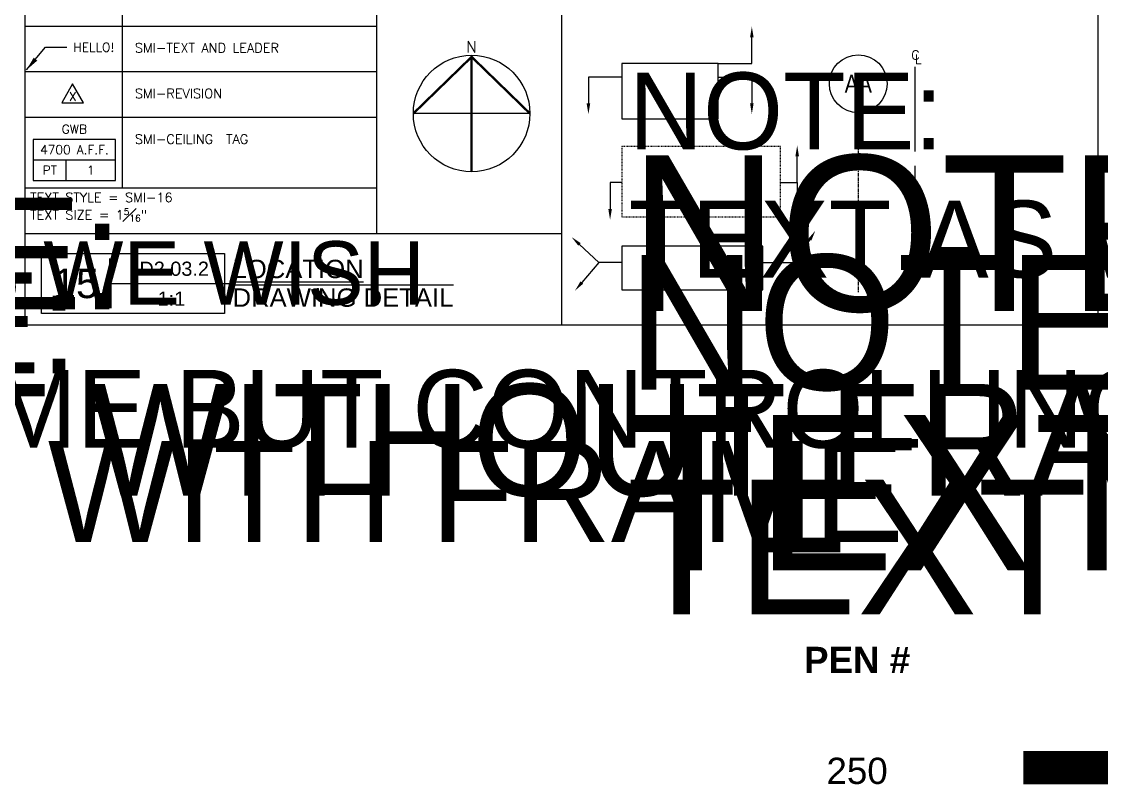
# Model space of a CAD drawing. Header units: inches. Extents: x -11160 to 9368, y -3485 to 2663.
# Drawn here: x -4796.1 to -4643.3, y 838.9 to 946.8 of the extents above; entities that cross this region are included whole.
import ezdxf
from ezdxf.enums import TextEntityAlignment as Align

# ---------------------------------------------------------------- set-up
doc = ezdxf.new("R2018")
doc.units = ezdxf.units.IN
doc.header["$MEASUREMENT"] = 0
doc.linetypes.add('CENTER2', pattern=[1.125, 0.75, -0.125, 0.125, -0.125])
doc.linetypes.add('HIDDEN2', pattern=[0.1875, 0.125, -0.0625])
for name, color, linetype in [('I-Anno-Code', 2, 'Continuous'), ('SM-A-GUIDE', 7, 'Continuous'), ('SM-A-NOTE', 2, 'Continuous'), ('SM-COM-TEXT', 2, 'Continuous'), ('SM-RCP-TEXT', 2, 'Continuous')]:
    doc.layers.add(name, color=color, linetype=linetype)
doc.styles.add('ATTRIBUTES-1', font='romans.shx', dxfattribs={"height": 0.082031})
doc.styles.add('Grid_STANDARD', font='ARIALN.TTF')
doc.styles.add('ROMANS65', font='ROMANS.shx', dxfattribs={"height": 6.5})
doc.styles.add('SHT_ARIAL', font='arial.ttf')
doc.styles.add('SMI-1', font='romans.shx', dxfattribs={"height": 0.082031})
doc.styles.add('SMI-16', font='romans.shx', dxfattribs={"height": 1.332031})
doc.styles.add('SMM-20', font='romans.shx', dxfattribs={"height": 40})
doc.styles.add('SMM_ARIAL', font='arial.ttf')
doc.styles.add('SMM_BOLD', font='arialbd.ttf')
doc.styles.add('SMM_REGULAR', font='arial.ttf')
doc.dimstyles.new('SMI-16', dxfattribs={"dimscale": 16, "dimtxt": 1.332031, "dimasz": 0.125, "dimexe": 0.078125, "dimexo": 0.078125, "dimgap": 0.0625, "dimtad": 1, "dimdec": 4, "dimzin": 3, "dimdsep": 46, "dimlunit": 4, "dimtxsty": 'SMI-16', "dimblk": 'SMI-thick', "dimcen": 0.09375, "dimclrd": 1, "dimclre": 1, "dimclrt": 2, "dimadec": 0, "dimazin": 0, "dimtfac": 0.09375, "dimtdec": 4, "dimtmove": 2, "dimatfit": 3, "dimfxl": 0.078125, "dimfrac": 2, "dimtolj": 1, "dimtzin": 3, "dimarcsym": 0})

# ---------------------------------------------------------------- blocks, each defined once
blk = doc.blocks.new('*U144')
at = {"color": 1, "linetype": 'ByBlock'}
for points in [[(39.38, 0.85, 0.8, 0, 0), (39.38, 3.26, 0, 0, 0)], [(-2.66, -11, 0.8, 0, 0), (-2.66, -13.41, 0, 0, 0)], [(39.38, -11, 0.8, 0, 0), (39.38, -13.41, 0, 0, 0)]]:
    blk.add_lwpolyline(points, format="xyseb", dxfattribs=at)
for points in [[(39.38, -5.08), (39.38, 0.85)], [(0, -5.08), (-2.66, -5.08)], [(-2.66, -5.08), (-2.66, -11)], [(35.61, -5.08), (39.38, -5.08)], [(35.61, -5.08), (39.38, -5.08)], [(39.38, -5.08), (39.38, -11)]]:
    blk.add_lwpolyline(points, dxfattribs=at)
at = {"layer": 'Defpoints', "color": 67, "linetype": 'HIDDEN2'}
for p, q in [((0, 3.02), (0, -12.75)), ((35.61, 3.02), (0, 3.02)), ((35.61, -12.75), (35.61, 3.02)), ((0, -12.75), (35.61, -12.75))]:
    blk.add_line(p, q, dxfattribs=at)
at = {"layer": 'I-Anno-Code', "lineweight": 30, "flags": 104}
blk.add_attdef('Text', text='', height=2, dxfattribs=at).set_placement((1.55, 1.03), align=Align.TOP_LEFT)
blk = doc.blocks.new('SMI-thick')
at = {"color": 0, "linetype": 'Continuous'}
blk.add_line((-1.078, 0), (1.078, 0), dxfattribs=at)
at = {"color": 4, "linetype": 'Continuous'}
blk.add_line((0.386, 0.386), (-0.386, -0.386), dxfattribs=at)
blk = doc.blocks.new('SMI-REVISION')
at = {"color": 2}
blk.add_lwpolyline([(2.44, 4.23), (0, 0), (4.89, 0)], close=True, dxfattribs=at)
at = {"color": 2, "style": 'ATTRIBUTES-1'}
blk.add_attdef('REV_NO.', text='', height=2, dxfattribs=at).set_placement((2.46, 0.39), align=Align.CENTER)
blk = doc.blocks.new('*U140')
at = {"color": 8, "linetype": 'CENTER2'}
blk.add_line((0, 0), (0, -40.33), dxfattribs=at)
at = {"color": 4, "linetype": 'Continuous'}
blk.add_circle((0, 6.5), 6.5, dxfattribs=at)
at = {"color": 0, "linetype": 'Continuous', "style": 'Grid_STANDARD'}
blk.add_attdef('XX', text='', height=4, dxfattribs=at).set_placement((0, 6.5), align=Align.MIDDLE_CENTER)
blk = doc.blocks.new('*U143')
at = {"color": 0, "linetype": 'ByBlock'}
for p, q in [((0, 3.02), (0, -9.4)), ((21.66, 3.02), (0, 3.02)), ((21.66, -9.4), (21.66, 3.02)), ((0, -9.4), (21.66, -9.4))]:
    blk.add_line(p, q, dxfattribs=at)
at = {"color": 1, "linetype": 'ByBlock'}
for points in [[(29.19, 8.95, 0.8, 0, 0), (29.19, 11.35, 0, 0, 0)], [(-7.53, -5.91, 0.8, 0, 0), (-7.53, -8.31, 0, 0, 0)], [(29.19, -5.91, 0.8, 0, 0), (29.19, -8.31, 0, 0, 0)]]:
    blk.add_lwpolyline(points, format="xyseb", dxfattribs=at)
for points in [[(29.19, 3.02), (29.19, 8.95)], [(21.66, 3.02), (29.19, 3.02)], [(0, 0.02), (-7.53, 0.02)], [(-7.53, 0.02), (-7.53, -5.91)], [(21.66, 0.02), (29.19, 0.02)], [(29.19, 0.02), (29.19, -5.91)]]:
    blk.add_lwpolyline(points, dxfattribs=at)
at = {"layer": 'I-Anno-Code', "lineweight": 30, "flags": 104}
blk.add_attdef('Text', text='', height=2, dxfattribs=at).set_placement((1.55, 1.03), align=Align.TOP_LEFT)
blk = doc.blocks.new('SMI-ceiling_tag')
at = {"color": 1}
blk.add_line((-11.08, -6.91), (-11.08, -2.3), dxfattribs=at)
blk.add_lwpolyline([(-18.46, -2.3), (0, -2.3), (0, 2.3), (-18.46, 2.3)], close=True, dxfattribs=at)
at = {"color": 3}
blk.add_lwpolyline([(-18.46, 2.3), (-18.46, -6.91), (0, -6.91), (0, 2.3), (-18.46, 2.3)], dxfattribs=at)
at = {"color": 2, "style": 'ATTRIBUTES-1'}
for tag, p in [('MATERIAL', (-9.23, 4.6)), ('C.HEIGHT', (-9.2, 0)), ('FINISH', (-14.77, -4.6)), ('NO.', (-5.54, -4.66))]:
    blk.add_attdef(tag, text='', height=2, dxfattribs=at).set_placement(p, align=Align.MIDDLE_CENTER)
blk = doc.blocks.new('SM REF TAG-L')
at = {"color": 1, "linetype": 'Continuous'}
blk.add_line((14.03, 0), (38.98, 0), dxfattribs=at)
at = {"color": 2, "linetype": 'Continuous'}
blk.add_lwpolyline([(37.38, -6.12), (0, -6.12), (0, 6.12), (37.38, 6.12)], close=True, dxfattribs=at)
at = {"color": 1, "linetype": 'Continuous', "const_width": 0.5}
blk.add_lwpolyline([(14.03, 5.15), (14.03, -5.05)], dxfattribs=at)
at = {"color": 1, "style": 'SHT_ARIAL'}
for tag, p in [('TITLE2', (39, 6.12)), ('%%UTITLE2', (39, 1.11)), ('%%OTITLE1', (39, -4.74))]:
    blk.add_attdef(tag, p, '', height=3.75, dxfattribs=at)
blk.add_attdef('NO', text='', height=6.03, dxfattribs=at).set_placement((7.02, -0.01), align=Align.MIDDLE)
at = {"color": 1, "linetype": 'Continuous', "style": 'SHT_ARIAL'}
for tag, p in [('SHEET', (26.52, 3.03)), ('SCALE', (26.52, -3.09))]:
    blk.add_attdef(tag, text='', height=2.67, dxfattribs=at).set_placement(p, align=Align.MIDDLE)
blk = doc.blocks.new('*U148')
at = {"color": 0, "linetype": 'ByBlock'}
for p, q in [((0, 3.02), (0, -6.81)), ((31.66, 3.02), (0, 3.02)), ((31.66, -6.81), (31.66, 3.02)), ((0, -6.81), (31.66, -6.81))]:
    blk.add_line(p, q, dxfattribs=at)
at = {"color": 1, "linetype": 'ByBlock'}
for points in [[(-9.53, 3.39, 0.8, 0, 0), (-11.29, 5.02, 0, 0, 0)], [(42.2, 4.42, 0.8, 0, 0), (43.45, 6.47, 0, 0, 0)], [(-9, -5.17, 0.8, 0, 0), (-10.55, -7.01, 0, 0, 0)]]:
    blk.add_lwpolyline(points, format="xyseb", dxfattribs=at)
for points in [[(-5.18, -0.64), (-9.53, 3.39)], [(39.11, -0.64), (42.2, 4.42)], [(-5.18, -0.64), (-9, -5.17)], [(0.09, -0.64), (-5.18, -0.64)], [(0.09, -0.64), (-5.18, -0.64)], [(31.57, -0.64), (39.11, -0.64)]]:
    blk.add_lwpolyline(points, dxfattribs=at)
at = {"layer": 'I-Anno-Code', "lineweight": 30, "flags": 104}
blk.add_attdef('Text', text='', height=2, dxfattribs=at).set_placement((1.55, 1.03), align=Align.TOP_LEFT)
blk = doc.blocks.new('SMI-NORTH')
at = {"color": 8, "linetype": 'Continuous'}
blk.add_line((0.5156, 0), (-0.5156, 0), dxfattribs=at)
at = {"color": 8, "linetype": 'Continuous', "const_width": 0.0206}
for points in [[(-0.5156, 0), (0, 0.501), (0.5156, 0)], [(0, -0.5156), (0, 0.5053)]]:
    blk.add_lwpolyline(points, dxfattribs=at)
at = {"color": 8, "linetype": 'Continuous'}
blk.add_circle((0, 0), 0.5156, dxfattribs=at)
at = {"color": 2, "linetype": 'Continuous', "style": 'ROMANS65'}
blk.add_text('N', height=0.1005, dxfattribs=at).set_placement((-0.0486, 0.5393))
blk = doc.blocks.new('*U213')
at = {"color": 8, "linetype": 'CENTER2'}
blk.add_line((0, -0.1062), (0, -2.0993), dxfattribs=at)
at = {"color": 2, "char_height": 0.082, "style": 'SMI-1'}
for s, insert, width, attachment_point in [('C', (-0.0309, 0.039), 0.067323, 1), ('L', (0, -0.0794), 0.091696, 7)]:
    blk.add_mtext(s, dxfattribs=dict(at, insert=insert, width=width, attachment_point=attachment_point))

msp = doc.modelspace()

# ---------------------------------------------------------------- linework, layer by layer
for p, q in [((-4781.87545, 1032.02387), (-4781.87545, 923.30146)), ((-4745.89385, 1032.02387), (-4745.89385, 916.84145)), ((-4795.64735, 946.19434), (-4745.89385, 946.19434)), ((-4795.64735, 939.73433), (-4745.89385, 939.73433)), ((-4795.64735, 933.27432), (-4745.89385, 933.27432)), ((-4795.64735, 923.30146), (-4745.89385, 923.30146)), ((-4795.64735, 916.84145), (-4719.69889, 916.84145))]:
    msp.add_line(p, q)
at = {"color": 30}
msp.add_lwpolyline([(-4719.69889, 1032.02387), (-4795.64735, 1032.02387), (-4795.64735, 903.92144), (-4719.69889, 903.92144)], dxfattribs=at)
msp.add_lwpolyline([(-4719.69889, 903.92144), (-4643.75043, 903.92144), (-4643.75043, 1032.02387), (-4719.69889, 1032.02387)], close=True, dxfattribs=at)
at = {"color": 250, "const_width": 4.72441}
msp.add_lwpolyline([(-4617.68664, 841.21289), (-4654.31367, 841.21289)], dxfattribs=at)

# ---------------------------------------------------------------- block references
at = {"color": 1}
ref = msp.add_blockref('*U143', (-4711.1469, 938.9633), dxfattribs=dict(at, xscale=0.6299212598425197, yscale=0.6299212598425197, zscale=0.6299212598425197))
lines = msp.add_mtext('NOTE:\\PTEXT AS WE WISH', dxfattribs={"layer": 'I-Anno-Code', "insert": (-4710.16835, 939.6099), "char_height": 10.8784905, "attachment_point": 1})
ref.add_attrib('Text', '', (-4710.16835, 939.6099), dxfattribs={"flags": 104}).embed_mtext(lines)
at = {"xscale": 16, "yscale": 16, "zscale": 16}
for name, p in [('SMI-NORTH', (-4732.41667, 933.81048)), ('*U213', (-4669.697, 942.11771))]:
    msp.add_blockref(name, p, dxfattribs=at)
at = {"xscale": 0.6299212598425197, "yscale": 0.6299212598425197, "zscale": 0.6299212598425197}
for name, p, values in [('*U140', (-4677.69336, 933.9304), {'XX': 'AA'}), ('SMI-REVISION', (-4790.42433, 935.33505), {'REV_NO.': 'X'})]:
    msp.add_blockref(name, p, dxfattribs=at).add_auto_attribs(values)
at = {"color": 1}
ref = msp.add_blockref('*U143', (-4847.12463, 930.20284), dxfattribs=dict(at, xscale=0.4724409448818898, yscale=0.4724409448818898, zscale=0.4724409448818898))
lines = msp.add_mtext('NOTE:\\PTEXT AS WE WISH', dxfattribs={"layer": 'I-Anno-Code', "insert": (-4846.39072, 930.68779), "char_height": 8.9757915, "attachment_point": 1})
ref.add_attrib('Text', '', (-4846.39072, 930.68779), dxfattribs={"flags": 104}).embed_mtext(lines)
ref = msp.add_blockref('*U144', (-4711.1469, 927.22374), dxfattribs=dict(xscale=0.6299212598425197, yscale=0.6299212598425197, zscale=0.6299212598425197))
lines = msp.add_mtext('NOTE: \\PTEXT WITHOUT FRAME BUT CONTROLLING ARROWS', dxfattribs={"layer": 'I-Anno-Code', "insert": (-4710.16835, 927.87034), "char_height": 22.0222577, "attachment_point": 1})
ref.add_attrib('Text', '', (-4710.16835, 927.87034), dxfattribs={"flags": 104}).embed_mtext(lines)
ref = msp.add_blockref('*U144', (-4847.12463, 921.39816), dxfattribs=dict(xscale=0.4724409448818898, yscale=0.4724409448818898, zscale=0.4724409448818898))
lines = msp.add_mtext('NOTE: \\PTEXT WITHOUT FRAME BUT CONTROLLING ARROWS', dxfattribs={"layer": 'I-Anno-Code', "insert": (-4846.39072, 921.88311), "char_height": 15.8129235, "attachment_point": 1})
ref.add_attrib('Text', '', (-4846.39072, 921.88311), dxfattribs={"flags": 104}).embed_mtext(lines)
ref = msp.add_blockref('*U144', (-4945.12813, 915.57259), dxfattribs=dict(xscale=0.3149606299212598, yscale=0.3149606299212598, zscale=0.3149606299212598))
lines = msp.add_mtext('NOTE: \\PTEXT WITHOUT FRAME BUT CONTROLLING ARROWS', dxfattribs={"layer": 'I-Anno-Code', "insert": (-4944.63885, 915.89589), "char_height": 11.0198284, "attachment_point": 1})
ref.add_attrib('Text', '', (-4944.63885, 915.89589), dxfattribs={"flags": 104}).embed_mtext(lines)
ref = msp.add_blockref('SM REF TAG-L', (-4793.27976, 909.7397), dxfattribs=dict(xscale=0.6929133858267718, yscale=0.6929133858267718, zscale=0.6929133858267718))
ref.add_attrib('SHEET', 'ID2.03.2', dxfattribs={"color": 1, "linetype": 'Continuous', "height": 2.009449, "style": 'SMM_ARIAL'}).set_placement((-4774.90621, 911.83902), align=Align.MIDDLE)
ref.add_attrib('%%UTITLE2', '%%uLOCATION', (-4766.25657, 910.50903), dxfattribs={"color": 1, "height": 2.5984252, "style": 'SMM_ARIAL'})
ref.add_attrib('%%OTITLE1', '%%oDRAWING DETAIL', (-4766.25657, 906.45335), dxfattribs={"color": 1, "height": 2.5984252, "style": 'SMM_ARIAL'})
ref.add_attrib('SCALE', '1:1', dxfattribs={"color": 1, "linetype": 'Continuous', "height": 2.009449, "style": 'SMM_ARIAL'}).set_placement((-4774.90621, 907.60143), align=Align.MIDDLE)
ref.add_attrib('NO', '15', dxfattribs={"color": 1, "height": 4.175782, "style": 'SMM_ARIAL'}).set_placement((-4788.41777, 909.73547), align=Align.MIDDLE)
at = {"layer": 'SM-COM-TEXT', "color": 3}
ref = msp.add_blockref('*U148', (-4711.1469, 913.14683), dxfattribs=dict(at, xscale=0.6299212598425197, yscale=0.6299212598425197, zscale=0.6299212598425197))
lines = msp.add_mtext('NOTE:\\PTEXT WITH FRAME', dxfattribs={"layer": 'SM-A-NOTE', "insert": (-4710.46832, 913.79343), "char_height": 19.077077, "attachment_point": 1})
ref.add_attrib('Text', '', (-4710.46832, 913.79343), dxfattribs={"flags": 104}).embed_mtext(lines)
ref = msp.add_blockref('*U148', (-4847.12463, 910.84048), dxfattribs=dict(at, xscale=0.4724409448818898, yscale=0.4724409448818898, zscale=0.4724409448818898))
lines = msp.add_mtext('NOTE:\\PTEXT WITH FRAME', dxfattribs={"layer": 'SM-A-NOTE', "insert": (-4846.61569, 911.32543), "char_height": 14.3078078, "attachment_point": 1})
ref.add_attrib('Text', '', (-4846.61569, 911.32543), dxfattribs={"flags": 104}).embed_mtext(lines)
at = {"layer": 'SM-RCP-TEXT'}
ref = msp.add_blockref('SMI-ceiling_tag', (-4782.82867, 928.69154), dxfattribs=dict(at, xscale=0.6299212598425197, yscale=0.6299212598425197, zscale=0.6299212598425197))
ref.add_attrib('NO.', '1', dxfattribs={"layer": '0', "color": 2, "height": 1.26, "style": 'ATTRIBUTES-1'}).set_placement((-4786.31686, 925.79082), align=Align.MIDDLE_CENTER)
ref.add_attrib('FINISH', 'PT', dxfattribs={"layer": '0', "color": 2, "height": 1.26, "style": 'ATTRIBUTES-1'}).set_placement((-4792.13051, 925.79082), align=Align.MIDDLE_CENTER)
ref.add_attrib('MATERIAL', 'GWB', dxfattribs={"layer": '0', "color": 2, "height": 1.26, "style": 'ATTRIBUTES-1'}).set_placement((-4788.64232, 931.59226), align=Align.MIDDLE_CENTER)
ref.add_attrib('C.HEIGHT', '4700 A.F.F.', dxfattribs={"layer": '0', "color": 2, "height": 1.26, "style": 'ATTRIBUTES-1'}).set_placement((-4788.62418, 928.69154), align=Align.MIDDLE_CENTER)

# ---------------------------------------------------------------- texts
at = {"color": 2, "insert": (-4788.77279, 943.81656), "char_height": 1.259843, "width": 15.7480315, "attachment_point": 1, "style": 'SMM-20'}
msp.add_mtext('HELLO!', dxfattribs=at)
at = {"color": 2, "char_height": 1.3320312, "attachment_point": 7, "style": 'SMI-16'}
for s, insert in [('SMI-TEXT AND LEADER', (-4780.07753, 942.44139)), ('SMI-REVISION', (-4780.07753, 935.98138)), ('SMI-CEILING  TAG', (-4780.07753, 929.52137)), ('\\A1;TEXT STYLE = SMI-16\\PTEXT SIZE = 1{\\H0.7x;\\S5#16;}"', (-4794.89034, 918.5191))]:
    msp.add_mtext(s, dxfattribs=dict(at, insert=insert))
at = {"layer": 'SM-A-GUIDE', "char_height": 3.720007, "width": 31.952182, "attachment_point": 2}
for s, insert, style in [('PEN #', (-4677.86212, 858.32684), 'SMM_BOLD'), ('250', (-4677.86212, 842.62892), 'SMM_REGULAR')]:
    msp.add_mtext(s, dxfattribs=dict(at, insert=insert, style=style))

# ---------------------------------------------------------------- leaders
at = {"color": 0, "ltscale": 0.5}
msp.add_leader([(-4795.422, 939.97577), (-4792.71841, 943.21656), (-4789.73279, 943.21656)], dimstyle='SMI-16', dxfattribs=at)

doc.saveas('drawing.dxf')
